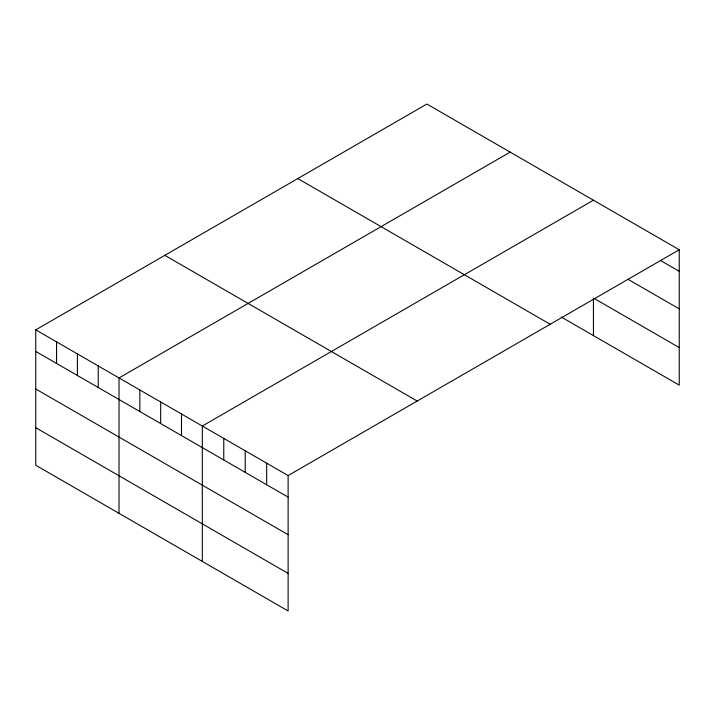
<?xml version="1.0" encoding="UTF-8"?>
<svg xmlns="http://www.w3.org/2000/svg" width="715" height="715" viewBox="0 0 715 715"><rect width="100%" height="100%" fill="white"/><g stroke="black" fill="none" stroke-linecap="round" stroke-linejoin="round"><path stroke-width="1.07" d="M679.25 249.75L288.118 475.564L288.118 610.959L35.75 465.25L35.75 329.856L426.882 104.041L679.25 249.75L679.25 385.144L561.266 317.022M510.161 152.125L119.03 377.94L119.03 513.334M593.441 200.209L202.318 426.024L202.318 561.418M660.597 260.546L679.25 271.316M627.949 279.261L679.25 308.88M594.38 298.584L679.25 347.579M297.806 178.562L550.175 324.261M164.825 255.335L417.194 401.044M35.75 329.856L288.118 475.564M35.75 351.431L288.118 497.14M35.75 388.996L288.118 534.695M35.75 427.695L288.118 573.394M593.441 298.039L593.441 335.603M266.668 463.177L266.668 484.752M245.218 450.79L245.218 472.365M223.768 438.411L223.768 459.977M181.494 414.003L181.494 435.578M160.669 401.982L160.669 423.557M139.854 389.961L139.854 411.536M98.214 365.919L98.214 387.494M77.39 353.898L77.39 375.473M56.574 341.877L56.574 363.452"/></g></svg>
